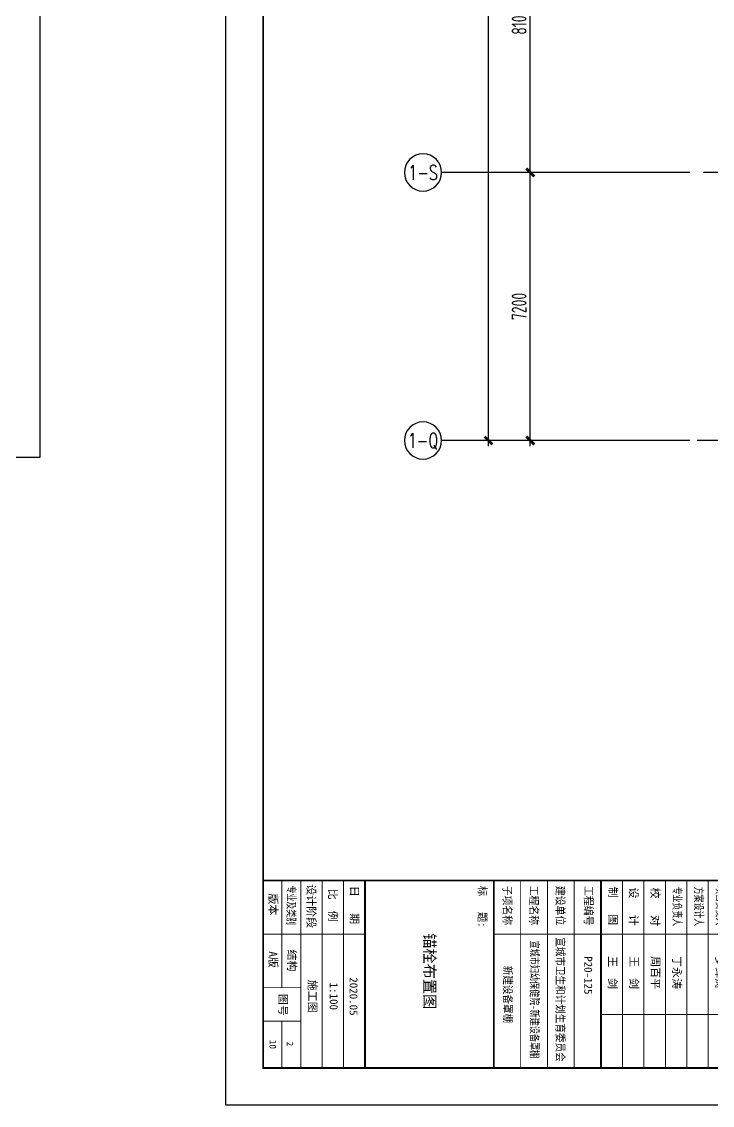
# Model space of a CAD drawing. Extents: x -321761 to 1215725, y 241863 to 438812.
# Drawn here: x 792238 to 810790, y 241863 to 270970 of the extents above; entities that cross this region are included whole.
import ezdxf
from ezdxf.enums import TextEntityAlignment as Align

# ---------------------------------------------------------------- set-up
doc = ezdxf.new("R2010")
doc.units = 0
doc.header["$LTSCALE"] = 1000
doc.linetypes.add('CENTER', pattern=[2, 1.25, -0.25, 0.25, -0.25])
doc.layers.get('0').update_dxf_attribs({"linetype": 'CONTINUOUS'})
doc.layers.get('Defpoints').update_dxf_attribs({"linetype": 'CONTINUOUS'})
for name, color, linetype in [('AXIS', 253, 'CENTER'), ('AXIS_NUM', 7, 'CONTINUOUS'), ('BORDER', 7, 'CONTINUOUS'), ('BZ_标准图框', 7, 'CONTINUOUS'), ('DIM', 3, 'CONTINUOUS'), ('TK(图框线)', 45, 'CONTINUOUS')]:
    doc.layers.add(name, color=color, linetype=linetype)
doc.styles.add('-宋体', font='')
doc.styles.add('HT', font='simhei.ttf')
doc.styles.add('TSSD_Axis', font='Complex.shx', dxfattribs={"width": 0.7, "bigfont": 'hztxt.shx'})
doc.styles.add('TSSD_Dimension', font='Tssdeng.shx', dxfattribs={"width": 0.7, "bigfont": 'hztxt.shx'})
doc.styles.get('-宋体').set_extended_font_data('SimSun')
doc.dimstyles.new('TSSD_100_100$0', dxfattribs={"dimtxt": 300, "dimasz": 100, "dimexe": 100, "dimexo": 300, "dimgap": 100, "dimtad": 1, "dimdec": 0, "dimzin": 0, "dimdsep": 46, "dimtxsty": 'TSSD_Dimension', "dimblk": 'ARCHTICK', "dimcen": 0, "dimdle": 100, "dimclrd": 3, "dimclre": 3, "dimclrt": 7, "dimazin": 0, "dimtfac": 1, "dimtdec": 0, "dimtix": 1, "dimtmove": 2, "dimatfit": 3, "dimldrblk": 'ARCHTICK', "dimfxl": 1, "dimtolj": 1, "dimtzin": 0, "dimarcsym": 0})

# ---------------------------------------------------------------- blocks, each defined once
blk = doc.blocks.new('ts_axno')
at = {"color": 0, "linetype": 'ByBlock', "lineweight": -2}
blk.add_circle((0, 0), 0.5, dxfattribs=at)
at = {"color": 0, "linetype": 'ByBlock', "lineweight": -2, "style": 'TSSD_Axis', "width": 0.7}
blk.add_attdef('A', text='', height=0.6, dxfattribs=at).set_placement((0, 0), align=Align.MIDDLE_CENTER)
blk = doc.blocks.new('_ArchTick')
at = {"color": 0, "linetype": 'ByBlock', "const_width": 0.5}
blk.add_lwpolyline([(-0.71, -0.71), (0.71, 0.71)], dxfattribs=at)
blk = doc.blocks.new('*D669')
at = {"layer": 'Defpoints', "color": 0}
for p in [(805900, 266920), (810586, 266920), (810586, 259720)]:
    blk.add_point(p, dxfattribs=at)
at = {"layer": 'DIM', "color": 3, "lineweight": -2}
for p, q in [((810186, 266920), (805700, 266920)), ((805900, 259570), (805900, 267070)), ((810186, 259720), (805700, 259720))]:
    blk.add_line(p, q, dxfattribs=at)
at = {"layer": 'DIM', "color": 3, "lineweight": -2, "xscale": 150, "yscale": 150, "zscale": 150}
for p, rotation in [((805900, 266920), 90), ((805900, 259720), 270)]:
    blk.add_blockref('_ArchTick', p, dxfattribs=dict(at, rotation=rotation))
at = {"layer": 'DIM', "color": 7, "insert": (805600, 263320), "char_height": 400, "attachment_point": 5, "rotation": 90, "style": 'TSSD_Dimension'}
blk.add_mtext('\\A1;7200', dxfattribs=at)
blk = doc.blocks.new('*D670')
at = {"layer": 'Defpoints', "color": 0}
for p in [(805900, 275020), (810586, 275020), (810586, 266920)]:
    blk.add_point(p, dxfattribs=at)
at = {"layer": 'DIM', "color": 3, "lineweight": -2}
for p, q in [((805900, 266770), (805900, 275170)), ((810186, 275020), (805700, 275020)), ((810186, 266920), (805700, 266920))]:
    blk.add_line(p, q, dxfattribs=at)
at = {"layer": 'DIM', "color": 3, "lineweight": -2, "xscale": 150, "yscale": 150, "zscale": 150}
for p, rotation in [((805900, 275020), 90), ((805900, 266920), 270)]:
    blk.add_blockref('_ArchTick', p, dxfattribs=dict(at, rotation=rotation))
at = {"layer": 'DIM', "color": 7, "insert": (805600, 270970), "char_height": 400, "attachment_point": 5, "rotation": 90, "style": 'TSSD_Dimension'}
blk.add_mtext('\\A1;8100', dxfattribs=at)
blk = doc.blocks.new('*D673')
at = {"layer": 'Defpoints', "color": 0}
for p in [(804778, 287170), (810286, 287170), (810439, 259720)]:
    blk.add_point(p, dxfattribs=at)
at = {"layer": 'DIM', "color": 3, "lineweight": -2}
for p, q in [((804778, 259570), (804778, 287320)), ((809886, 287170), (804578, 287170)), ((810039, 259720), (804578, 259720))]:
    blk.add_line(p, q, dxfattribs=at)
at = {"layer": 'DIM', "color": 3, "lineweight": -2, "xscale": 150, "yscale": 150, "zscale": 150}
for p, rotation in [((804778, 287170), 90), ((804778, 259720), 270)]:
    blk.add_blockref('_ArchTick', p, dxfattribs=dict(at, rotation=rotation))
at = {"layer": 'DIM', "color": 7, "insert": (804478, 273445), "char_height": 400, "attachment_point": 5, "rotation": 90, "style": 'TSSD_Dimension'}
blk.add_mtext('\\A1;27450', dxfattribs=at)
blk = doc.blocks.new('23wca1')
h = blk.add_hatch(color=1)
h.paths.add_polyline_path([(1517, 32430), (-752, 32430), (-752, 31764), (-15, 31338), (-15, 30383), (-531, 30383), (-752, 30383), (-752, 30162), (206, 30162), (206, 31466), (-531, 31891), (-531, 32209), (1295, 32209), (1295, 32099), (558, 31673), (558, 30162), (1517, 30162), (1517, 30383), (1295, 30383), (927, 30383), (927, 31460), (1517, 31801)])
h.paths.add_polyline_path([(1295, 31928), (706, 31588), (706, 30383), (632, 30383), (632, 31630), (1295, 32013)], flags=16)
h = blk.add_hatch(color=1)
h.paths.add_polyline_path([(1517, 31673), (1295, 31545), (1295, 31378), (1517, 31378)])
h.paths.add_polyline_path([(1295, 31267), (1295, 31083), (1517, 31083), (1517, 31267)])
h.paths.add_polyline_path([(1295, 30973), (1295, 30788), (1517, 30788), (1517, 30973)])
h.paths.add_polyline_path([(1517, 30493), (1517, 30678), (1295, 30678), (1295, 30493)])
h.paths.add_polyline_path([(-162, 31253), (-384, 31381), (-384, 30530), (-162, 30530)])
h.paths.add_polyline_path([(-752, 31636), (-752, 31378), (-531, 31378), (-531, 31508)])
h.paths.add_polyline_path([(-752, 31267), (-752, 31083), (-531, 31083), (-531, 31267)])
h.paths.add_polyline_path([(-531, 30788), (-531, 30973), (-752, 30973), (-752, 30788)])
h.paths.add_polyline_path([(-531, 30678), (-752, 30678), (-752, 30493), (-531, 30493)])
for points in [[(927, 30383), (927, 31460), (1517, 31801), (1517, 32430), (-752, 32430), (-752, 31764), (-15, 31338), (-15, 30383), (-531, 30383)], [(-752, 30383), (-752, 30162), (206, 30162), (206, 31466), (-531, 31891), (-531, 32209), (1295, 32209), (1295, 32099), (558, 31673), (558, 30162), (1517, 30162), (1517, 30383)], [(1295, 32013), (632, 31630), (632, 30383)], [(1295, 31928), (706, 31588), (706, 30383)], [(1517, 31801), (1106, 31564)], [(1295, 32013), (1295, 31928)], [(-752, 31636), (-752, 31378), (-531, 31378), (-531, 31508)], [(-752, 31636), (-531, 31508)], [(1295, 31545), (1295, 31378), (1517, 31378), (1517, 31673)], [(1517, 31673), (1295, 31545)], [(-752, 30383), (-531, 30383)], [(706, 30383), (632, 30383)], [(1295, 30383), (927, 30383)], [(1295, 30383), (1517, 30383)]]:
    blk.add_lwpolyline(points)
for points in [[(-752, 31267), (-752, 31083), (-531, 31083), (-531, 31267)], [(-162, 31253), (-384, 31381), (-384, 30530), (-162, 30530)], [(1295, 31267), (1295, 31083), (1517, 31083), (1517, 31267)], [(-752, 30973), (-752, 30788), (-531, 30788), (-531, 30973)], [(1295, 30973), (1295, 30788), (1517, 30788), (1517, 30973)], [(-752, 30678), (-752, 30493), (-531, 30493), (-531, 30678)], [(1295, 30678), (1295, 30493), (1517, 30493), (1517, 30678)]]:
    blk.add_lwpolyline(points, close=True)
at = {"layer": 'BZ_标准图框'}
for points, const_width in [([(-2126, -6072), (-2126, 33928)], 50.4), ([(-2126, 27044), (2914, 27044)], 50.4), ([(-2126, 18948), (2914, 18948)], 50.4), ([(-686, 18948), (-686, 15492)], 25.2), ([(1474, 18948), (1474, 15492)], 25.2), ([(2914, 18372), (-2126, 18372)], 25.2), ([(2914, 17796), (-2126, 17796)], 25.2), ([(2914, 17220), (-2126, 17220)], 25.2), ([(2914, 16644), (-2126, 16644)], 25.2), ([(2914, 16068), (-2126, 16068)], 25.2), ([(2914, 15492), (-2126, 15492)], 36), ([(-2126, 7612), (2914, 7612)], 50.4), ([(-686, 124), (-686, 7612)], 25.2), ([(1474, 3003), (1474, 7612)], 25.2), ([(-2126, 7036), (2914, 7036)], 25.2), ([(-2126, 6460), (2914, 6460)], 25.2), ([(-2126, 5884), (2914, 5884)], 25.2), ([(-2126, 5308), (2914, 5308)], 25.2), ([(-2126, 4732), (2914, 4732)], 25.2), ([(-2126, 4156), (2914, 4156)], 25.2), ([(-2126, 3580), (2914, 3580)], 25.2), ([(-2126, 3580), (2914, 3580)], 25.2), ([(-2126, 3004), (2914, 3004)], 50.4), ([(-2126, 2284), (2914, 2284)], 25.2), ([(-2126, 1564), (2914, 1564)], 25.2), ([(-2126, 844), (2914, 844)], 25.2), ([(-2126, 124), (2914, 124)], 50.4), ([(-2126, -3336), (2914, -3336)], 50.4), ([(-686, -5064), (-686, -3336)], 25.2), ([(-2126, -3912), (2914, -3912)], 25.2), ([(-2126, -4488), (2914, -4488)], 25.2), ([(-2126, -5064), (2914, -5064)], 25.2), ([(-2126, -5064), (2914, -5064)], 25.2), ([(-686, -6072), (-686, -5064)], 25.2), ([(754, -6072), (754, -5064)], 25.2), ([(1654, -6072), (1654, -5064)], 25.2), ([(-2126, -5568), (754, -5568)], 25.2), ([(1654, -5568), (2914, -5568)], 25.2)]:
    blk.add_lwpolyline(points, dxfattribs=dict(at, const_width=const_width))
at = {"layer": 'BZ_标准图框', "style": 'HT', "width": 0.5}
blk.add_text('宣城市建筑设计院有限公司', height=504, dxfattribs=at).set_placement((416, 28867), align=Align.CENTER)
at = {"layer": 'BZ_标准图框', "style": 'HT'}
for s, height, width, p in [('工程设计证书编号（甲级）：A134023074', 288, 0.6, (-1869, 27969)), ('会签', 216, 0.85, (-1914, 18591)), ('专业', 216, 0.85, (-1380, 18585)), ('给 排 水', 216, 0.85, (-1918, 16870)), ('项目负责人', 216, 0.7, (-1975, 6100)), ('方案设计人', 216, 0.7, (-1956, 5522)), ('专业负责人', 216, 0.7, (-1957, 4941)), ('工程编号', 216, 0.9, (-1976, 2561)), ('建设单位', 216, 0.9, (-1981, 1802)), ('工程名称', 216, 0.9, (-1986, 1092)), ('子项名称', 216, 0.9, (-1986, 379)), ('标   题:', 216, 0.95, (-1981, -291)), ('专业及类别', 216, 0.7, (-1987, -5426))]:
    blk.add_text(s, height=height, dxfattribs=dict(at, width=width)).set_placement(p)
for s, p in [('注册师印章', (-1907, 26620)), ('会签', (-281, 18563)), ('(正楷)', (382, 18556)), ('建   筑', (-1914, 18024)), ('结   构', (-1911, 17458)), ('暖   通', (-1905, 16282)), ('电   气', (-1912, 15724)), ('出图专用章', (-1931, 15037)), ('审   定', (-1967, 7210)), ('审   核', (-1976, 6659)), ('校   对', (-1934, 4349)), ('设   计', (-1938, 3771)), ('制   图', (-1954, 3218)), ('日   期', (-1984, -3728)), ('比  例', (-1903, -4311)), ('设计阶段', (-2024, -4889)), ('图号', (920, -5644)), ('版本 ', (-1778, -5911))]:
    blk.add_text(s, height=216, dxfattribs=at).set_placement(p)
at = {"layer": 'TK(图框线)', "style": 'HT'}
for s, p in [('张瑞清', (-92, 17997)), ('黄炳坤', (-92, 16845)), ('董  荣', (-92, 15693)), ('丁永涛', (-92, 6661)), ('罗绎涛', (-92, 6085)), ('丁永涛', (-92, 4933)), ('周百平', (-92, 4357)), ('王  剑', (-92, 3781)), ('王  剑', (-92, 3205)), ('P20-125', (-92, 2553)), ('2020.05', (475, -3751)), ('1:100', (619, -4283)), ('施工图', (541, -4857)), ('A版', (-222, -5912))]:
    blk.add_text(s, height=216, dxfattribs=at).set_placement(p)
for s, width, p in [('宣城市卫生和计划生育委员会', 0.85, (-599, 1803)), ('宣城市妇幼保健院-新建设备罩棚', 0.72, (-512, 1110)), ('新建设备罩棚', 0.85, (165, 390))]:
    blk.add_text(s, height=216, dxfattribs=dict(at, width=width)).set_placement(p)
at = {"layer": 'TK(图框线)', "style": '-宋体'}
blk.add_text('10', height=180, dxfattribs=at).set_placement((2278, -5902), align=Align.CENTER)

msp = doc.modelspace()

# ---------------------------------------------------------------- linework, layer by layer
at = {"layer": 'AXIS', "color": 3, "linetype": 'ByBlock'}
for p, q in [((807519.6, 266920.4), (803519.6, 266920.4)), ((807519.6, 259720.4), (803519.6, 259720.4))]:
    msp.add_line(p, q, dxfattribs=at)
at = {"layer": 'AXIS'}
msp.add_line((827806.2, 266920.4), (810384.3, 266920.4), dxfattribs=at)
at = {"layer": 'AXIS', "linetype": 'ByBlock'}
msp.add_line((827806.2, 259720.4), (810384.3, 259720.4), dxfattribs=at)
at = {"layer": 'BORDER'}
for points in [[(792725.4, 259262.6), (733325.4, 259262.6), (733325.4, 301262.6), (792725.4, 301262.6)], [(797725.4, 241862.6), (797725.4, 301262.6), (839725.4, 301262.6), (839725.4, 241862.6)]]:
    msp.add_lwpolyline(points, close=True, dxfattribs=at)
at = {"layer": 'BORDER', "const_width": 50}
msp.add_lwpolyline([(798725.4, 242862.6), (798725.4, 298762.6), (838725.4, 298762.6), (838725.4, 242862.6)], close=True, dxfattribs=at)

# ---------------------------------------------------------------- block references
at = {"rotation": 270}
msp.add_blockref('23wca1', (804797.7, 245776.6), dxfattribs=at)
at = {"layer": 'AXIS_NUM'}
ref = msp.add_blockref('ts_axno', (803019.6, 266920.4), dxfattribs=dict(at, xscale=-1000, yscale=1000, zscale=1000))
ref.add_attrib('8', '1-S', dxfattribs={"height": 400, "style": 'TSSD_Axis', "width": 0.7}).set_placement((803019.6, 266920.4), align=Align.MIDDLE_CENTER)
ref = msp.add_blockref('ts_axno', (803019.6, 259720.4), dxfattribs=dict(at, xscale=-1000, yscale=1000, zscale=1000))
ref.add_attrib('8', '1-Q', dxfattribs={"height": 400, "style": 'TSSD_Axis', "width": 0.7}).set_placement((803019.6, 259720.4), align=Align.MIDDLE_CENTER)

# ---------------------------------------------------------------- texts
at = {"layer": 'TK(图框线)', "style": 'HT'}
for s, height, p in [('锚栓布置图', 300, (803047.5, 246487.5)), ('结构', 216, (799389.9, 246046.2))]:
    msp.add_text(s, height=height, rotation=270, dxfattribs=at).set_placement(p)
at = {"layer": 'TK(图框线)', "style": '-宋体'}
msp.add_text('2', height=172.8, rotation=270, dxfattribs=at).set_placement((799360.6, 243510.9), align=Align.CENTER)

# ---------------------------------------------------------------- dimensions: what is measured, and where the dimension line sits
at = {"layer": 'DIM'}
for base, p1, p2, picture, middle in [((804778.4, 287170.4), (810438.5, 259720.4), (810286.1, 287170.4), '*D673', (804478.4, 273445.4)), ((805899.8, 275020.4), (810586.1, 266920.4), (810586.1, 275020.4), '*D670', (805599.8, 270970.4)), ((805899.8, 266920.4), (810586.1, 259720.4), (810586.1, 266920.4), '*D669', (805599.8, 263320.4))]:
    dim = msp.add_linear_dim(base=base, p1=p1, p2=p2, angle=90, dimstyle='TSSD_100_100$0', override={"dimtxt": 400, "dimasz": 150, "dimexe": 200, "dimexo": 400, "dimdle": 150}, dxfattribs=at)
    dim.commit()
    dim.dimension.update_dxf_attribs({"geometry": picture, "text_midpoint": middle})

doc.saveas('drawing.dxf')
